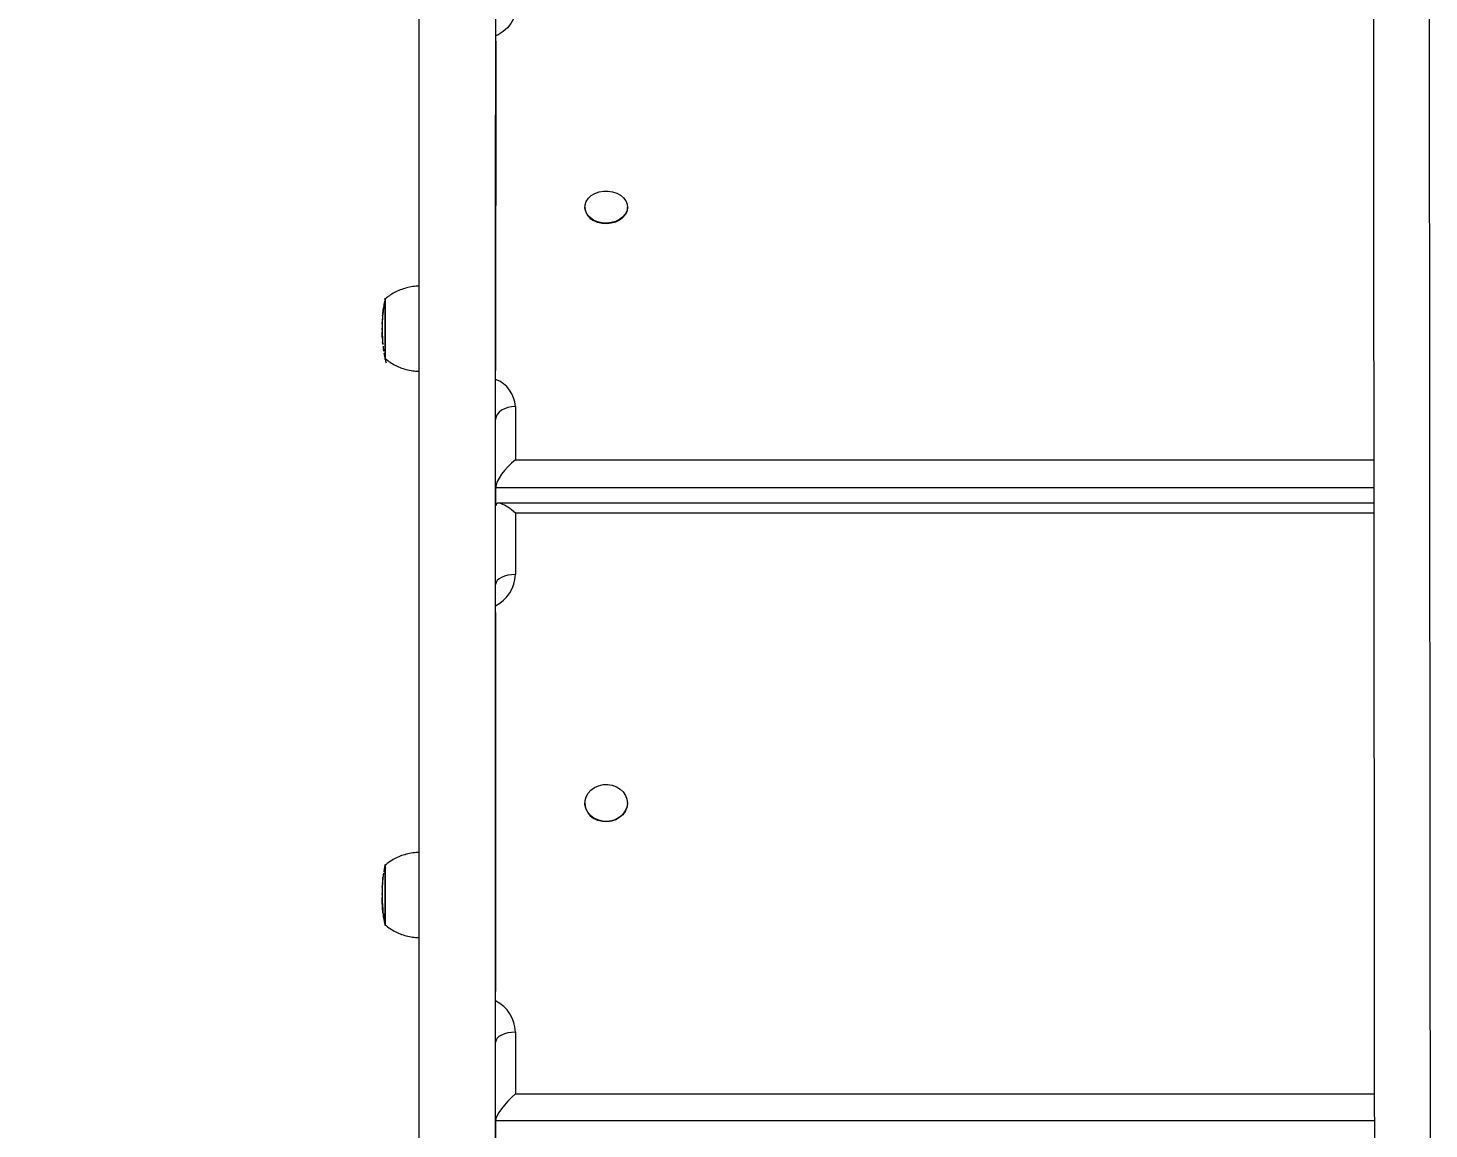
# Model space of a CAD drawing. Header units: millimetres. Extents: x -8422 to 28150, y -6982 to 5510.
# Drawn here: x -1076.4 to -581.9, y 2411.1 to 2799.4 of the extents above; entities that cross this region are included whole.
import ezdxf

# ---------------------------------------------------------------- set-up
doc = ezdxf.new("R2010")
doc.units = ezdxf.units.MM
for name, color, linetype in [('DIKOM_ОБЪЕКТ', 7, 'Continuous'), ('DIKOM_РАЗМЕР_ЗОНА', 7, 'Continuous'), ('DIKOM_РАЗМЕР_ОБЪЕКТА', 7, 'Continuous')]:
    doc.layers.add(name, color=color, linetype=linetype)
doc.styles.add('style1', font='arial.ttf', dxfattribs={"width": 0.8})
doc.dimstyles.new('1-50', dxfattribs={"dimtxt": 300, "dimasz": 200, "dimexe": 100, "dimexo": 0, "dimgap": 100, "dimtad": 1, "dimdec": 0, "dimtxsty": 'style1', "dimcen": 0, "dimclrd": 7, "dimclre": 7, "dimadec": 1, "dimazin": 2, "dimtfac": 1, "dimtdec": 0, "dimtmove": 1, "dimatfit": 3, "dimfxl": 0, "dimlwd": 25, "dimlwe": 18, "dimarcsym": 0})

# ---------------------------------------------------------------- blocks, each defined once
blk = doc.blocks.new('*D0')
at = {"layer": 'Defpoints', "color": 0, "transparency": 16777216}
for p in [(1363.27, 4015), (-6010.96, -2710.04), (-2661.52, -2710.04)]:
    blk.add_point(p, dxfattribs=at)
at = {"layer": 'DIKOM_РАЗМЕР_ОБЪЕКТА', "color": 7, "lineweight": 18, "transparency": 16777216}
for p, q in [((1363.27, 4015), (-6110.96, 4015)), ((-2661.52, -2710.04), (-6110.96, -2710.04))]:
    blk.add_line(p, q, dxfattribs=at)
at = {"layer": 'DIKOM_РАЗМЕР_ОБЪЕКТА', "color": 7, "lineweight": 25, "transparency": 16777216}
blk.add_line((-6010.96, 3815), (-6010.96, -2510.04), dxfattribs=at)
at = {"layer": 'DIKOM_РАЗМЕР_ОБЪЕКТА', "color": 7, "transparency": 16777216}
for points in [[(-6044.3, 3815), (-5977.63, 3815), (-6010.96, 4015)], [(-6044.3, -2510.04), (-5977.63, -2510.04), (-6010.96, -2710.04)]]:
    blk.add_solid(points, dxfattribs=at)
at = {"layer": 'DIKOM_РАЗМЕР_ОБЪЕКТА', "color": 0, "transparency": 16777216, "insert": (-6264.14, 652.48), "char_height": 300, "attachment_point": 5, "rotation": 90, "style": 'style1'}
blk.add_mtext('6700', dxfattribs=at)
blk = doc.blocks.new('*D3')
at = {"layer": 'Defpoints', "color": 0, "transparency": 16777216}
for p in [(620.22, 5510), (-7971.96, -4607.49), (-3279.17, -4607.49)]:
    blk.add_point(p, dxfattribs=at)
at = {"layer": 'DIKOM_РАЗМЕР_ЗОНА', "color": 7, "lineweight": 18, "transparency": 16777216}
for p, q in [((620.22, 5510), (-8071.96, 5510)), ((-3279.17, -4607.49), (-8071.96, -4607.49))]:
    blk.add_line(p, q, dxfattribs=at)
at = {"layer": 'DIKOM_РАЗМЕР_ЗОНА', "color": 7, "lineweight": 25, "transparency": 16777216}
blk.add_line((-7971.96, 5310), (-7971.96, -4407.49), dxfattribs=at)
at = {"layer": 'DIKOM_РАЗМЕР_ЗОНА', "color": 7, "transparency": 16777216}
for points in [[(-8005.3, 5310), (-7938.63, 5310), (-7971.96, 5510)], [(-8005.3, -4407.49), (-7938.63, -4407.49), (-7971.96, -4607.49)]]:
    blk.add_solid(points, dxfattribs=at)
at = {"layer": 'DIKOM_РАЗМЕР_ЗОНА', "color": 0, "transparency": 16777216, "insert": (-8225.14, 451.25), "char_height": 300, "attachment_point": 5, "rotation": 90, "style": 'style1'}
blk.add_mtext('10100', dxfattribs=at)

msp = doc.modelspace()

# ---------------------------------------------------------------- linework, layer by layer
at = {"layer": 'DIKOM_ОБЪЕКТ', "color": 7, "linetype": 'Continuous', "lineweight": 15}
for p, q in [((-911.34, 2794.77), (-911.36, 2678.65)), ((-879.85, 2736.27), (-879.85, 2736.05)), ((-864.85, 2736.05), (-864.85, 2736.27)), ((-950.98, 2700.22), (-951, 2700.22)), ((-951.39, 2695.51), (-951.39, 2695.57)), ((-951.39, 2695.3), (-951.39, 2695.21)), ((-951.39, 2694.92), (-951.39, 2695.3)), ((-951.28, 2697.91), (-951.26, 2698.17)), ((-951.39, 2692.92), (-951.39, 2693.41)), ((-951.31, 2689.39), (-951.29, 2688.88)), ((-951.28, 2688.88), (-951.26, 2688.74)), ((-951.24, 2688.32), (-951.24, 2688.34)), ((-951.17, 2687.89), (-951.24, 2688.32)), ((-951.2, 2688.03), (-951.17, 2687.74)), ((-951.12, 2687.2), (-951.05, 2686.53)), ((-951.04, 2686.53), (-950.97, 2686.02)), ((-950.99, 2686.15), (-950.96, 2685.96)), ((-950.96, 2685.91), (-950.99, 2686.15)), ((-950.97, 2685.96), (-950.96, 2685.9)), ((-950.96, 2685.9), (-950.96, 2685.91)), ((-950.96, 2685.91), (-950.96, 2685.91)), ((-950.95, 2685.9), (-950.96, 2685.9)), ((-950.88, 2685.39), (-950.9, 2685.5)), ((-904.36, 2665.93), (-904.36, 2647.08)), ((-911.36, 2637.2), (-911.36, 2661.33)), ((-904.36, 2647.08), (-601.44, 2647.08)), ((-911.36, 2637.2), (-911.36, 2630.99)), ((-601.43, 2637.2), (-911.36, 2637.2)), ((-911.36, 2603.15), (-911.36, 2630.92)), ((-601.43, 2631.85), (-910.44, 2631.85)), ((-904.36, 2628.32), (-904.36, 2606.63)), ((-601.43, 2628.32), (-904.36, 2628.32)), ((-911.36, 2593.24), (-911.38, 2459.58)), ((-879.87, 2526.08), (-879.87, 2525.91)), ((-864.87, 2525.91), (-864.87, 2526.08)), ((-951.34, 2497.41), (-951.36, 2497.17)), ((-951.33, 2497.64), (-951.32, 2497.85)), ((-951.41, 2493.82), (-951.41, 2494.15)), ((-951.39, 2496.32), (-951.38, 2496.61)), ((-951.35, 2489.91), (-951.26, 2488.61)), ((-951.26, 2489.16), (-951.26, 2489.18)), ((-951.16, 2487.48), (-951.26, 2489.16)), ((-951.22, 2489.06), (-951.17, 2487.64)), ((-951.13, 2487.31), (-950.99, 2487.1)), ((-950.99, 2486.8), (-951.11, 2487.03)), ((-950.98, 2486.79), (-950.99, 2486.8)), ((-950.95, 2486.8), (-950.99, 2486.8)), ((-950.94, 2486.79), (-950.98, 2486.79)), ((-911.38, 2455.42), (-911.38, 2459.58)), ((-904.38, 2445.2), (-904.38, 2423.5)), ((-911.38, 2413.95), (-911.38, 2441.72)), ((-904.38, 2423.5), (-601.25, 2423.5)), ((-911.38, 2413.95), (-911.38, 2407.49)), ((-601.24, 2413.95), (-911.38, 2413.95))]:
    msp.add_line(p, q, dxfattribs=at)
at = {"layer": 'DIKOM_ОБЪЕКТ', "color": 7, "linetype": 'Continuous', "lineweight": 15, "flags": 128}
for points in [[(-938.39, 2404.55), (-938.39, 2424.84), (-938.38, 2444.99), (-938.38, 2464.99), (-938.38, 2484.84), (-938.38, 2504.52), (-938.38, 2524.04), (-938.38, 2543.39), (-938.38, 2562.57), (-938.37, 2581.56), (-938.37, 2600.37), (-938.37, 2618.99), (-938.37, 2637.42), (-938.37, 2655.64), (-938.37, 2673.66), (-938.36, 2691.47), (-938.36, 2709.07), (-938.36, 2726.45), (-938.36, 2743.6), (-938.36, 2760.53), (-938.35, 2777.22), (-938.35, 2793.68), (-938.35, 2809.89)], [(-911.39, 2404.55), (-911.39, 2424.84), (-911.38, 2444.99), (-911.38, 2464.99), (-911.38, 2484.84), (-911.38, 2504.52), (-911.38, 2524.04), (-911.38, 2543.39), (-911.38, 2562.57), (-911.37, 2581.56), (-911.37, 2600.37), (-911.37, 2618.99), (-911.37, 2637.42), (-911.37, 2655.64), (-911.37, 2673.66), (-911.36, 2691.47), (-911.36, 2709.07), (-911.36, 2726.45), (-911.36, 2743.6), (-911.36, 2760.53), (-911.35, 2777.22), (-911.35, 2793.68), (-911.35, 2809.89)], [(-904.34, 2806.18), (-904.53, 2804.41), (-905.07, 2802.68), (-905.98, 2801.04), (-907.21, 2799.53), (-908.73, 2798.18), (-910.52, 2797.03), (-911.34, 2796.61)], [(-911.34, 2794.77), (-911.34, 2795.98), (-911.34, 2796.92), (-911.34, 2797.25)], [(-876.77, 2731.7), (-877.97, 2732.53), (-878.91, 2733.53), (-879.54, 2734.65), (-879.83, 2735.86), (-879.77, 2737.08), (-879.37, 2738.26), (-878.64, 2739.35), (-877.61, 2740.3), (-876.34, 2741.06), (-874.88, 2741.59), (-873.3, 2741.88), (-871.68, 2741.9), (-870.09, 2741.66), (-868.61, 2741.17), (-867.3, 2740.45), (-866.22, 2739.53), (-865.44, 2738.46), (-864.97, 2737.29), (-864.85, 2736.07), (-865.09, 2734.86), (-865.66, 2733.72), (-866.54, 2732.69), (-867.7, 2731.83), (-869.07, 2731.18), (-870.6, 2730.77), (-872.21, 2730.62), (-873.82, 2730.72), (-875.37, 2731.09), (-876.77, 2731.7)], [(-864.85, 2736.05), (-864.85, 2735.85), (-865.09, 2734.64), (-865.66, 2733.5), (-866.54, 2732.47), (-867.7, 2731.62), (-869.07, 2730.97), (-870.6, 2730.55), (-872.21, 2730.4), (-873.82, 2730.51), (-875.37, 2730.87), (-876.77, 2731.49)], [(-950.34, 2682.85), (-950.34, 2682.76), (-950.34, 2682.55), (-950.34, 2682.71), (-950.34, 2683.24), (-950.34, 2684.11), (-950.34, 2685.29), (-950.34, 2686.75), (-950.34, 2688.43), (-950.34, 2690.28), (-950.34, 2692.23), (-950.34, 2694.23), (-950.34, 2696.19), (-950.34, 2698.06), (-950.34, 2699.76), (-950.34, 2701.25), (-950.34, 2702.47), (-950.34, 2703.38), (-950.34, 2703.94), (-950.34, 2704.15), (-950.34, 2703.99), (-950.34, 2703.85)], [(-950.34, 2682.85), (-950.34, 2683.01), (-950.34, 2683.52), (-950.34, 2684.36), (-950.34, 2685.51), (-950.34, 2686.93), (-950.34, 2688.57), (-950.34, 2690.36), (-950.34, 2692.27), (-950.34, 2694.2), (-950.34, 2696.11), (-950.34, 2697.93), (-950.34, 2699.58), (-950.34, 2701.03), (-950.34, 2702.22), (-950.34, 2703.1), (-950.34, 2703.65), (-950.34, 2703.85), (-950.34, 2703.85)], [(-950.34, 2703.85), (-950.34, 2703.85), (-950.34, 2703.65), (-950.34, 2703.1), (-950.34, 2702.22), (-950.34, 2701.03), (-950.34, 2699.58), (-950.34, 2697.93), (-950.34, 2696.11), (-950.34, 2694.2), (-950.34, 2692.27)], [(-950.34, 2692.27), (-950.34, 2690.36), (-950.34, 2688.57), (-950.34, 2686.93), (-950.34, 2685.51), (-950.34, 2684.36), (-950.34, 2683.52), (-950.34, 2683.01), (-950.34, 2682.85)], [(-911.36, 2674.8), (-911.36, 2675.6), (-911.36, 2677.21), (-911.36, 2678.65)], [(-904.36, 2665.93), (-905.72, 2665.84), (-907.04, 2665.58), (-908.25, 2665.15), (-909.31, 2664.58), (-910.18, 2663.88), (-910.82, 2663.09), (-911.22, 2662.23), (-911.36, 2661.33)], [(-904.36, 2606.63), (-905.73, 2606.56), (-907.04, 2606.36), (-908.25, 2606.04), (-909.31, 2605.61), (-910.18, 2605.08), (-910.83, 2604.48), (-911.23, 2603.83), (-911.36, 2603.15)], [(-911.36, 2593.24), (-911.36, 2594.67), (-911.36, 2595.89), (-911.36, 2596.36)], [(-876.68, 2520.75), (-877.9, 2521.68), (-878.86, 2522.81), (-879.51, 2524.1), (-879.84, 2525.48), (-879.81, 2526.88), (-879.44, 2528.25), (-878.74, 2529.52), (-877.73, 2530.63), (-876.48, 2531.52), (-875.04, 2532.16), (-873.47, 2532.52), (-871.85, 2532.57), (-870.25, 2532.32), (-868.75, 2531.78), (-867.43, 2530.97), (-866.33, 2529.94), (-865.51, 2528.72), (-865.02, 2527.38), (-864.87, 2525.98), (-865.07, 2524.58), (-865.61, 2523.25), (-866.47, 2522.06), (-867.61, 2521.05), (-868.96, 2520.28), (-870.48, 2519.78), (-872.08, 2519.57), (-873.7, 2519.67), (-875.26, 2520.07), (-876.68, 2520.75)], [(-864.87, 2525.91), (-864.87, 2525.81), (-865.07, 2524.41), (-865.61, 2523.09), (-866.47, 2521.89), (-867.61, 2520.89), (-868.96, 2520.11), (-870.48, 2519.61), (-872.08, 2519.41), (-873.7, 2519.51), (-875.26, 2519.9), (-876.68, 2520.58)], [(-950.36, 2483.09), (-950.36, 2483.02), (-950.36, 2482.79), (-950.36, 2482.92), (-950.36, 2483.42), (-950.36, 2484.27), (-950.36, 2485.43), (-950.36, 2486.87), (-950.36, 2488.54), (-950.36, 2490.38), (-950.36, 2492.33), (-950.36, 2494.32), (-950.36, 2496.29), (-950.36, 2498.16), (-950.36, 2499.88), (-950.36, 2501.39), (-950.36, 2502.63), (-950.36, 2503.56), (-950.36, 2504.15), (-950.36, 2504.38), (-950.36, 2504.25), (-950.36, 2504.09)], [(-950.36, 2483.09), (-950.36, 2483.22), (-950.36, 2483.71), (-950.36, 2484.53), (-950.36, 2485.66), (-950.36, 2487.06), (-950.36, 2488.68), (-950.36, 2490.47), (-950.36, 2492.36), (-950.36, 2494.3), (-950.36, 2496.21), (-950.36, 2498.04), (-950.36, 2499.71), (-950.36, 2501.17), (-950.36, 2502.38), (-950.36, 2503.28), (-950.36, 2503.86), (-950.36, 2504.08), (-950.36, 2504.09)], [(-950.36, 2504.09), (-950.36, 2504.08), (-950.36, 2503.86), (-950.36, 2503.28), (-950.36, 2502.38), (-950.36, 2501.17), (-950.36, 2499.71), (-950.36, 2498.04), (-950.36, 2496.21)], [(-950.36, 2496.21), (-950.36, 2494.3), (-950.36, 2492.36), (-950.36, 2490.47), (-950.36, 2488.68), (-950.36, 2487.06), (-950.36, 2485.66), (-950.36, 2484.53), (-950.36, 2483.71), (-950.36, 2483.22), (-950.36, 2483.09)], [(-904.38, 2445.2), (-905.74, 2445.13), (-907.06, 2444.93), (-908.27, 2444.61), (-909.33, 2444.18), (-910.2, 2443.65), (-910.84, 2443.05), (-911.24, 2442.4), (-911.38, 2441.72)]]:
    msp.add_lwpolyline(points, dxfattribs=at)
at = {"layer": 'DIKOM_ОБЪЕКТ', "color": 7, "linetype": 'Continuous', "lineweight": 15}
for centre, radius, start, end in [((-874.57, 2736.29), 5.28, 182.5681, 245.3667), ((-915.34, 2665.24), 11, 3.5881, 68.7827), ((-917.28, 2607.11), 12.93, 297.2375, 357.8702), ((-873.62, 2526.04), 6.26, 181.1831, 240.7052), ((-917.08, 2444.86), 12.71, 1.5429, 63.333)]:
    msp.add_arc(centre, radius, start, end, dxfattribs=at)
for centre, major_axis, ratio, start_param, end_param in [((-904.36, 2642.48), (6.56, 6.56), 0.374528, 1.21259, 2.783386), ((-904.36, 2624.85), (-6.76, 6.76), 0.265883, 4.972405, 6.543202), ((-904.38, 2420.02), (6.77, 6.76), 0.266017, 1.310946, 2.881742)]:
    msp.add_ellipse(centre, major_axis=major_axis, ratio=ratio, start_param=start_param, end_param=end_param, dxfattribs=at)
for points, knots in [([(-601.78, 3078.43), (-601.78, 3074.59), (-601.77, 3067.09), (-601.76, 3056.1), (-601.76, 3045.62), (-601.75, 3035.63), (-601.74, 3026.14), (-601.73, 3017.13), (-601.73, 3008.83), (-601.72, 3001.22), (-601.72, 2994.28), (-601.71, 2987.77), (-601.71, 2981.7), (-601.7, 2976.07), (-601.7, 2966.5), (-601.69, 2952.52), (-601.67, 2933.47), (-601.66, 2912.97), (-601.64, 2890.97), (-601.62, 2867.62), (-601.6, 2843.58), (-601.58, 2818.95), (-601.56, 2793.29), (-601.54, 2766.66), (-601.52, 2739.1), (-601.5, 2711.18), (-601.47, 2683.03), (-601.45, 2654.45), (-601.43, 2629.22), (-601.41, 2607.5), (-601.39, 2589.57), (-601.38, 2571.28), (-601.36, 2552.61), (-601.35, 2533.52), (-601.33, 2513.98), (-601.31, 2493.95), (-601.29, 2473.3), (-601.27, 2451.96), (-601.25, 2430.01), (-601.23, 2407.7), (-601.21, 2385.12), (-601.19, 2362.53), (-601.17, 2340.01), (-601.15, 2317.67), (-601.13, 2295.49), (-601.11, 2275.37), (-601.1, 2257.33), (-601.08, 2241.35), (-601.07, 2225.74), (-601.06, 2210.58), (-601.04, 2195.92), (-601.03, 2181.84), (-601.02, 2168.41), (-601.01, 2155.57), (-601, 2144.76), (-601, 2138.28), (-600.99, 2135.78)], [0, 0, 0, 0, 0.0151358, 0.0295519, 0.0432464, 0.0562184, 0.0684673, 0.079993, 0.0907962, 0.100065, 0.1087281, 0.1167863, 0.1242405, 0.1310917, 0.1373422, 0.1589376, 0.180916, 0.2032815, 0.2275695, 0.2518651, 0.2761664, 0.300488, 0.3248205, 0.3506487, 0.3765133, 0.4024513, 0.4284632, 0.4544936, 0.48053, 0.4958545, 0.511152, 0.5264156, 0.5416394, 0.5568238, 0.5719756, 0.5871061, 0.6022312, 0.6176292, 0.633054, 0.6485272, 0.6640556, 0.6796353, 0.6949844, 0.7103729, 0.7257884, 0.741192, 0.7528314, 0.7644361, 0.7760011, 0.7875271, 0.7990213, 0.8104992, 0.8219838, 0.8334942, 0.845038, 0.8524986, 0.8524986, 0.8524986, 0.8524986]), ([(-581.18, 2119.87), (-581.18, 2123.49), (-581.19, 2131.66), (-581.2, 2144.93), (-581.21, 2159.5), (-581.22, 2174.56), (-581.24, 2190.11), (-581.25, 2206.46), (-581.27, 2223.47), (-581.28, 2240.96), (-581.3, 2258.81), (-581.32, 2276.93), (-581.33, 2295.33), (-581.35, 2316.59), (-581.37, 2340.7), (-581.4, 2367.57), (-581.42, 2394.33), (-581.45, 2420.82), (-581.47, 2445.06), (-581.49, 2466.99), (-581.5, 2486.65), (-581.52, 2505.85), (-581.54, 2524.62), (-581.55, 2542.97), (-581.57, 2562.01), (-581.59, 2581.66), (-581.6, 2601.88), (-581.62, 2621.69), (-581.64, 2643.91), (-581.66, 2668.43), (-581.68, 2695.17), (-581.7, 2721.62), (-581.72, 2747.83), (-581.75, 2775.33), (-581.77, 2803.98), (-581.79, 2833.56), (-581.81, 2858.39), (-581.83, 2878.55), (-581.84, 2894.13), (-581.85, 2908.83), (-581.86, 2919.89), (-581.87, 2927.68), (-581.87, 2932.52), (-581.87, 2937.45), (-581.88, 2942.68), (-581.88, 2948.39), (-581.89, 2954.47), (-581.89, 2960.9), (-581.9, 2967.64), (-581.9, 2974.8), (-581.91, 2982.37), (-581.91, 2990.67), (-581.92, 2999.72), (-581.93, 3009.55), (-581.94, 3019.85), (-581.94, 3030.63), (-581.95, 3041.88), (-581.96, 3053.62), (-581.97, 3065.86), (-581.97, 3074.19), (-581.98, 3078.44)], [0.1311549, 0.1311549, 0.1311549, 0.1311549, 0.1425935, 0.1564853, 0.170319, 0.1832914, 0.1962463, 0.2092173, 0.2222287, 0.2352891, 0.2481656, 0.2610828, 0.2740252, 0.2869712, 0.3054338, 0.3238502, 0.3422058, 0.3604868, 0.3786899, 0.3930584, 0.4074129, 0.4217777, 0.4361703, 0.4505997, 0.4650568, 0.4821329, 0.4992477, 0.5163932, 0.5335651, 0.5581344, 0.5826926, 0.6071762, 0.6316035, 0.6559902, 0.6849156, 0.7138057, 0.7426818, 0.759621, 0.776021, 0.7918161, 0.8070135, 0.8125351, 0.8179739, 0.8233969, 0.8293523, 0.8359624, 0.843228, 0.8506798, 0.8587165, 0.8673393, 0.8765491, 0.8863469, 0.897978, 0.9103444, 0.923447, 0.9372865, 0.9518626, 0.9671748, 0.9832216, 1, 1, 1, 1]), ([(-938.34, 2708.33), (-938.49, 2708.33), (-939.44, 2708.37), (-941.16, 2708.15), (-943.44, 2707.65), (-945.57, 2706.87), (-947.53, 2705.88), (-949.15, 2704.85), (-950.05, 2704.07), (-950.41, 2703.76)], [0, 0, 0, 0, 0.033172, 0.21595, 0.392805, 0.56421, 0.730428, 0.891578, 1, 1, 1, 1]), ([(-951.01, 2700.44), (-951.02, 2700.35), (-951.12, 2699.72), (-951.18, 2699.08), (-951.23, 2698.52)], [0, 0, 0, 0, 0.13921, 1, 1, 1, 1]), ([(-951.1, 2699.47), (-951.08, 2699.59), (-951.05, 2699.84), (-951.02, 2700.09), (-951, 2700.22)], [0, 0, 0, 0, 0.488264, 1, 1, 1, 1]), ([(-950.92, 2700.63), (-950.95, 2700.42), (-951.01, 2700.02), (-951.06, 2699.61), (-951.08, 2699.42)], [0, 0, 0, 0, 0.51231, 1, 1, 1, 1]), ([(-951, 2700.22), (-951.01, 2700.26), (-951.03, 2700.34), (-951.02, 2700.41), (-951.01, 2700.44)], [0, 0, 0, 0, 0.614098, 1, 1, 1, 1]), ([(-950.94, 2700.9), (-950.95, 2700.87), (-950.97, 2700.78), (-950.94, 2700.69), (-950.92, 2700.63)], [0, 0, 0, 0, 0.337083, 1, 1, 1, 1]), ([(-950.36, 2703.99), (-950.44, 2703.65), (-950.68, 2702.63), (-950.84, 2701.59), (-950.95, 2700.9)], [0, 0, 0, 0, 0.338353, 1, 1, 1, 1]), ([(-951.39, 2695.51), (-951.39, 2694.92), (-951.4, 2694.27), (-951.39, 2693.62), (-951.39, 2693.55)], [0, 0, 0, 0, 0.89701, 1, 1, 1, 1]), ([(-951.37, 2695.34), (-951.38, 2695.36), (-951.39, 2695.42), (-951.39, 2695.48), (-951.39, 2695.51)], [0, 0, 0, 0, 0.498497, 1, 1, 1, 1]), ([(-951.39, 2695.21), (-951.39, 2695.15), (-951.39, 2695.05), (-951.39, 2694.95), (-951.39, 2694.9), (-951.39, 2694.87), (-951.39, 2694.84), (-951.39, 2694.82), (-951.39, 2694.81)], [0, 0, 0, 0, 0.324575, 0.497294, 0.5889, 0.673358, 0.812037, 1, 1, 1, 1]), ([(-951.34, 2696.87), (-951.35, 2696.66), (-951.37, 2696.37), (-951.37, 2696.08), (-951.38, 2696.01)], [0, 0, 0, 0, 0.748095, 1, 1, 1, 1]), ([(-951.37, 2696.01), (-951.38, 2696), (-951.38, 2695.92), (-951.37, 2695.85), (-951.36, 2695.79)], [0, 0, 0, 0, 0.177775, 1, 1, 1, 1]), ([(-951.36, 2695.79), (-951.36, 2695.72), (-951.37, 2695.56), (-951.37, 2695.41), (-951.37, 2695.34)], [0, 0, 0, 0, 0.483696, 1, 1, 1, 1]), ([(-951.32, 2696.6), (-951.34, 2696.66), (-951.35, 2696.74), (-951.34, 2696.82), (-951.34, 2696.83)], [0, 0, 0, 0, 0.789247, 1, 1, 1, 1]), ([(-951.32, 2697.29), (-951.32, 2697.27), (-951.33, 2697.19), (-951.31, 2697.11), (-951.3, 2697.05)], [0, 0, 0, 0, 0.22757, 1, 1, 1, 1]), ([(-951.26, 2698.09), (-951.28, 2697.87), (-951.31, 2697.61), (-951.32, 2697.34), (-951.32, 2697.29)], [0, 0, 0, 0, 0.807269, 1, 1, 1, 1]), ([(-951.3, 2697.05), (-951.3, 2696.98), (-951.31, 2696.83), (-951.32, 2696.68), (-951.32, 2696.6)], [0, 0, 0, 0, 0.475804, 1, 1, 1, 1]), ([(-951.08, 2699.42), (-951.11, 2699.22), (-951.14, 2698.88), (-951.19, 2698.46), (-951.23, 2698.15), (-951.26, 2697.95), (-951.27, 2697.88), (-951.27, 2697.9), (-951.27, 2697.9)], [0, 0, 0, 0, 0.243463, 0.40337, 0.5631, 0.773321, 0.989943, 1, 1, 1, 1]), ([(-951.24, 2698.37), (-951.24, 2698.36), (-951.23, 2698.35), (-951.21, 2698.47), (-951.19, 2698.64), (-951.16, 2698.91), (-951.13, 2699.2), (-951.1, 2699.39), (-951.1, 2699.47)], [0, 0, 0, 0, 0.175399, 0.367458, 0.52341, 0.680383, 0.880605, 1, 1, 1, 1]), ([(-951.23, 2698.52), (-951.24, 2698.46), (-951.24, 2698.39), (-951.24, 2698.37), (-951.24, 2698.36)], [0, 0, 0, 0, 0.803247, 1, 1, 1, 1]), ([(-951.39, 2693.25), (-951.39, 2693.34), (-951.39, 2693.44), (-951.39, 2693.55), (-951.39, 2693.58), (-951.39, 2693.6)], [0, 0, 0, 0, 0.76652, 0.863688, 1, 1, 1, 1]), ([(-951.39, 2693.55), (-951.39, 2693.45), (-951.39, 2693.24), (-951.39, 2693.02), (-951.39, 2692.92)], [0, 0, 0, 0, 0.500371, 1, 1, 1, 1]), ([(-951.39, 2693.41), (-951.39, 2693.27), (-951.39, 2692.94), (-951.39, 2692.57), (-951.39, 2692.43), (-951.39, 2692.41)], [0, 0, 0, 0, 0.400886, 0.920782, 1, 1, 1, 1]), ([(-951.39, 2692.41), (-951.39, 2692.29), (-951.39, 2692.04), (-951.38, 2691.53), (-951.38, 2691.17), (-951.37, 2690.99)], [0, 0, 0, 0, 0.328212, 0.65929, 1, 1, 1, 1]), ([(-951.39, 2692.16), (-951.39, 2692.1), (-951.39, 2691.98), (-951.39, 2691.88), (-951.39, 2691.84), (-951.39, 2691.75), (-951.39, 2691.39), (-951.39, 2690.9), (-951.37, 2690.45), (-951.36, 2690.31)], [0, 0, 0, 0, 0.147968, 0.27354, 0.360457, 0.383285, 0.425514, 0.821302, 1, 1, 1, 1]), ([(-951.38, 2691.02), (-951.38, 2691.18), (-951.39, 2691.46), (-951.39, 2691.85), (-951.39, 2692.02), (-951.39, 2692.11)], [0, 0, 0, 0, 0.37253, 0.687211, 1, 1, 1, 1]), ([(-951.35, 2689.96), (-951.35, 2689.95), (-951.35, 2689.93), (-951.35, 2690.12), (-951.36, 2690.4), (-951.37, 2690.72), (-951.38, 2690.94), (-951.38, 2691.02)], [0, 0, 0, 0, 0.301869, 0.491395, 0.681025, 0.876408, 1, 1, 1, 1]), ([(-951.37, 2690.99), (-951.36, 2690.78), (-951.35, 2690.4), (-951.34, 2689.95), (-951.33, 2689.64), (-951.33, 2689.5), (-951.33, 2689.5), (-951.33, 2689.51)], [0, 0, 0, 0, 0.252415, 0.462573, 0.67224, 0.896332, 1, 1, 1, 1]), ([(-951.26, 2688.74), (-951.25, 2688.61), (-951.23, 2688.38), (-951.21, 2688.15), (-951.2, 2688.03)], [0, 0, 0, 0, 0.513042, 1, 1, 1, 1]), ([(-951.24, 2688.34), (-951.25, 2688.39), (-951.26, 2688.46), (-951.25, 2688.53), (-951.25, 2688.55)], [0, 0, 0, 0, 0.736952, 1, 1, 1, 1]), ([(-950.97, 2686.02), (-950.96, 2685.92), (-950.93, 2685.71), (-950.9, 2685.5), (-950.88, 2685.39)], [0, 0, 0, 0, 0.456404, 1, 1, 1, 1]), ([(-950.79, 2684.9), (-950.75, 2684.63), (-950.56, 2683.4), (-950.25, 2682.19), (-950.01, 2681.26)], [0, 0, 0, 0, 0.221544, 1, 1, 1, 1]), ([(-950.35, 2682.85), (-949.77, 2682.39), (-948.6, 2681.46), (-946.64, 2680.33), (-944.55, 2679.42), (-942.35, 2678.78), (-940.27, 2678.41), (-938.92, 2678.39), (-938.34, 2678.38)], [0, 0, 0, 0, 0.169775, 0.34261, 0.516819, 0.691904, 0.867572, 1, 1, 1, 1]), ([(-938.36, 2508.56), (-938.51, 2508.57), (-939.45, 2508.61), (-941.18, 2508.38), (-943.46, 2507.88), (-945.59, 2507.11), (-947.55, 2506.12), (-949.17, 2505.08), (-950.07, 2504.31), (-950.43, 2504)], [0, 0, 0, 0, 0.033378, 0.216113, 0.39288, 0.564225, 0.730417, 0.891496, 1, 1, 1, 1]), ([(-950.38, 2504.23), (-950.45, 2503.95), (-950.65, 2503.11), (-950.79, 2502.26), (-950.88, 2501.7)], [0, 0, 0, 0, 0.338093, 1, 1, 1, 1]), ([(-951.35, 2497.22), (-951.37, 2497), (-951.39, 2496.7), (-951.39, 2496.4), (-951.39, 2496.32)], [0, 0, 0, 0, 0.74421, 1, 1, 1, 1]), ([(-951.32, 2497.85), (-951.32, 2497.78), (-951.33, 2497.63), (-951.34, 2497.48), (-951.34, 2497.41)], [0, 0, 0, 0, 0.476734, 1, 1, 1, 1]), ([(-951.22, 2499.06), (-951.26, 2498.64), (-951.31, 2498.17), (-951.33, 2497.69), (-951.33, 2497.64)], [0, 0, 0, 0, 0.883718, 1, 1, 1, 1]), ([(-951.1, 2500.15), (-951.13, 2499.95), (-951.17, 2499.63), (-951.21, 2499.16), (-951.24, 2498.85), (-951.25, 2498.72), (-951.26, 2498.68)], [0, 0, 0, 0, 0.382543, 0.633525, 0.884376, 1, 1, 1, 1]), ([(-951.23, 2498.98), (-951.22, 2499.05), (-951.21, 2499.19), (-951.18, 2499.5), (-951.15, 2499.79), (-951.12, 2499.98), (-951.12, 2500.05)], [0, 0, 0, 0, 0.226933, 0.481409, 0.806015, 1, 1, 1, 1]), ([(-950.94, 2501.32), (-950.97, 2501.12), (-951.03, 2500.73), (-951.08, 2500.34), (-951.1, 2500.15)], [0, 0, 0, 0, 0.512234, 1, 1, 1, 1]), ([(-951.41, 2495.51), (-951.41, 2495.2), (-951.42, 2494.84), (-951.41, 2494.48), (-951.41, 2494.44)], [0, 0, 0, 0, 0.872774, 1, 1, 1, 1]), ([(-951.41, 2492.79), (-951.41, 2492.69), (-951.41, 2492.45), (-951.42, 2492.22), (-951.41, 2492.12), (-951.42, 2492.08), (-951.41, 2492.04), (-951.41, 2491.96), (-951.41, 2491.75), (-951.41, 2491.22), (-951.39, 2490.73), (-951.37, 2490.38)], [0, 0, 0, 0, 0.114161, 0.296765, 0.394491, 0.431073, 0.452489, 0.472526, 0.523456, 0.652238, 1, 1, 1, 1]), ([(-951.4, 2491.85), (-951.4, 2492), (-951.41, 2492.26), (-951.41, 2492.56), (-951.42, 2492.73), (-951.41, 2492.78), (-951.41, 2492.76), (-951.41, 2492.76)], [0, 0, 0, 0, 0.285549, 0.526508, 0.767452, 0.995146, 1, 1, 1, 1]), ([(-951.39, 2496.17), (-951.4, 2496.1), (-951.4, 2496), (-951.41, 2495.89), (-951.41, 2495.85)], [0, 0, 0, 0, 0.650753, 1, 1, 1, 1]), ([(-951.41, 2495.85), (-951.41, 2495.8), (-951.41, 2495.69), (-951.41, 2495.57), (-951.41, 2495.51)], [0, 0, 0, 0, 0.431095, 1, 1, 1, 1]), ([(-951.41, 2494.97), (-951.41, 2494.96), (-951.41, 2494.91), (-951.41, 2494.7), (-951.41, 2494.45), (-951.41, 2494.26), (-951.41, 2494.24)], [0, 0, 0, 0, 0.133387, 0.489709, 0.927832, 1, 1, 1, 1]), ([(-951.41, 2494.44), (-951.41, 2494.34), (-951.41, 2494.13), (-951.41, 2493.92), (-951.41, 2493.82)], [0, 0, 0, 0, 0.500352, 1, 1, 1, 1]), ([(-951.41, 2494.15), (-951.41, 2494.04), (-951.41, 2493.74), (-951.41, 2493.35), (-951.41, 2493.15), (-951.41, 2493.11)], [0, 0, 0, 0, 0.356607, 0.874533, 1, 1, 1, 1]), ([(-951.41, 2493.11), (-951.41, 2493.03), (-951.41, 2492.89), (-951.4, 2492.47), (-951.4, 2492.13), (-951.39, 2491.96)], [0, 0, 0, 0, 0.331262, 0.661049, 1, 1, 1, 1]), ([(-951.38, 2496.61), (-951.38, 2496.54), (-951.39, 2496.4), (-951.39, 2496.25), (-951.39, 2496.17)], [0, 0, 0, 0, 0.483275, 1, 1, 1, 1]), ([(-951.37, 2490.32), (-951.37, 2490.39), (-951.37, 2490.5), (-951.38, 2490.83), (-951.38, 2491.19), (-951.39, 2491.55), (-951.4, 2491.77), (-951.4, 2491.85)], [0, 0, 0, 0, 0.301902, 0.491343, 0.680988, 0.876476, 1, 1, 1, 1]), ([(-951.39, 2491.96), (-951.39, 2491.75), (-951.38, 2491.37), (-951.36, 2490.83), (-951.35, 2490.38), (-951.35, 2490.05), (-951.35, 2489.94), (-951.35, 2489.88)], [0, 0, 0, 0, 0.22532, 0.412955, 0.60017, 0.800116, 1, 1, 1, 1]), ([(-951.38, 2490.36), (-951.38, 2490.33), (-951.37, 2490.24), (-951.37, 2490.25), (-951.37, 2490.3), (-951.37, 2490.32)], [0, 0, 0, 0, 0.178962, 0.663795, 1, 1, 1, 1]), ([(-951.35, 2489.88), (-951.35, 2489.83), (-951.35, 2489.75), (-951.36, 2489.93), (-951.36, 2490)], [0, 0, 0, 0, 0.601502, 1, 1, 1, 1]), ([(-951.29, 2489), (-951.3, 2489.1), (-951.32, 2489.35), (-951.3, 2489.6), (-951.28, 2489.75)], [0, 0, 0, 0, 0.418082, 1, 1, 1, 1]), ([(-951.28, 2489.75), (-951.27, 2489.63), (-951.25, 2489.4), (-951.23, 2489.17), (-951.22, 2489.06)], [0, 0, 0, 0, 0.513041, 1, 1, 1, 1]), ([(-951.25, 2488.39), (-951.25, 2488.37), (-951.2, 2487.65), (-951.09, 2486.93), (-950.98, 2486.22)], [0, 0, 0, 0, 0.018861, 1, 1, 1, 1]), ([(-951.17, 2487.64), (-951.16, 2487.59), (-951.16, 2487.52), (-951.15, 2487.42), (-951.14, 2487.38), (-951.14, 2487.36)], [0, 0, 0, 0, 0.499447, 0.749437, 1, 1, 1, 1]), ([(-951.11, 2487.03), (-951.11, 2487.11), (-951.13, 2487.25), (-951.15, 2487.4), (-951.16, 2487.48)], [0, 0, 0, 0, 0.501794, 1, 1, 1, 1]), ([(-951.14, 2487.36), (-951.14, 2487.36), (-951.14, 2487.35), (-951.14, 2487.35), (-951.14, 2487.35)], [0, 0, 0, 0, 0.554004, 1, 1, 1, 1]), ([(-951.14, 2487.35), (-951.14, 2487.34), (-951.14, 2487.33), (-951.13, 2487.32), (-951.13, 2487.31), (-951.13, 2487.31)], [0, 0, 0, 0, 0.499979, 0.750017, 1, 1, 1, 1]), ([(-950.97, 2486.06), (-950.99, 2486.18), (-951.01, 2486.42), (-950.99, 2486.67), (-950.98, 2486.79)], [0, 0, 0, 0, 0.500167, 1, 1, 1, 1]), ([(-950.99, 2487.1), (-950.98, 2487.01), (-950.95, 2486.81), (-950.92, 2486.6), (-950.9, 2486.49)], [0, 0, 0, 0, 0.455655, 1, 1, 1, 1]), ([(-950.91, 2485.62), (-950.92, 2485.7), (-950.94, 2485.85), (-950.96, 2485.99), (-950.97, 2486.06)], [0, 0, 0, 0, 0.563112, 1, 1, 1, 1]), ([(-950.9, 2486.49), (-950.92, 2486.35), (-950.95, 2486.05), (-950.92, 2485.76), (-950.91, 2485.62)], [0, 0, 0, 0, 0.500163, 1, 1, 1, 1]), ([(-950.92, 2485.76), (-950.91, 2485.68), (-950.8, 2484.78), (-950.63, 2483.83), (-950.4, 2482.98), (-950.39, 2482.94)], [0, 0, 0, 0, 0.081317, 0.950202, 1, 1, 1, 1]), ([(-950.91, 2485.64), (-950.9, 2485.6), (-950.88, 2485.43), (-950.85, 2485.26), (-950.82, 2485.13)], [0, 0, 0, 0, 0.228346, 1, 1, 1, 1]), ([(-950.37, 2483.09), (-949.79, 2482.63), (-948.62, 2481.69), (-946.66, 2480.56), (-944.57, 2479.65), (-942.37, 2479.01), (-940.29, 2478.64), (-938.94, 2478.63), (-938.36, 2478.62)], [0, 0, 0, 0, 0.16976, 0.342551, 0.516698, 0.691766, 0.867371, 1, 1, 1, 1])]:
    msp.add_open_spline(points, degree=3, knots=knots, dxfattribs=at)

# ---------------------------------------------------------------- dimensions: what is measured, and where the dimension line sits
at = {"layer": 'DIKOM_РАЗМЕР_ЗОНА'}
dim = msp.add_linear_dim(base=(-7971.96, -4607.49), p1=(620.22, 5510), p2=(-3279.17, -4607.49), angle=90, text='10100', dimstyle='1-50', override={"dimscale": 1, "dimtix": 0, "dimtofl": 1, "dimtmove": 1, "dimatfit": 3}, dxfattribs=at)
dim.commit()
dim.dimension.update_dxf_attribs({"geometry": '*D3', "text_midpoint": (-8225.14, 451.25)})
at = {"layer": 'DIKOM_РАЗМЕР_ОБЪЕКТА'}
dim = msp.add_linear_dim(base=(-6010.96, -2710.04), p1=(1363.27, 4015), p2=(-2661.52, -2710.04), angle=90, text='6700', dimstyle='1-50', override={"dimscale": 1, "dimtix": 0, "dimtofl": 1, "dimtmove": 1, "dimatfit": 3}, dxfattribs=at)
dim.commit()
dim.dimension.update_dxf_attribs({"geometry": '*D0', "text_midpoint": (-6264.14, 652.48)})

doc.saveas('drawing.dxf')
